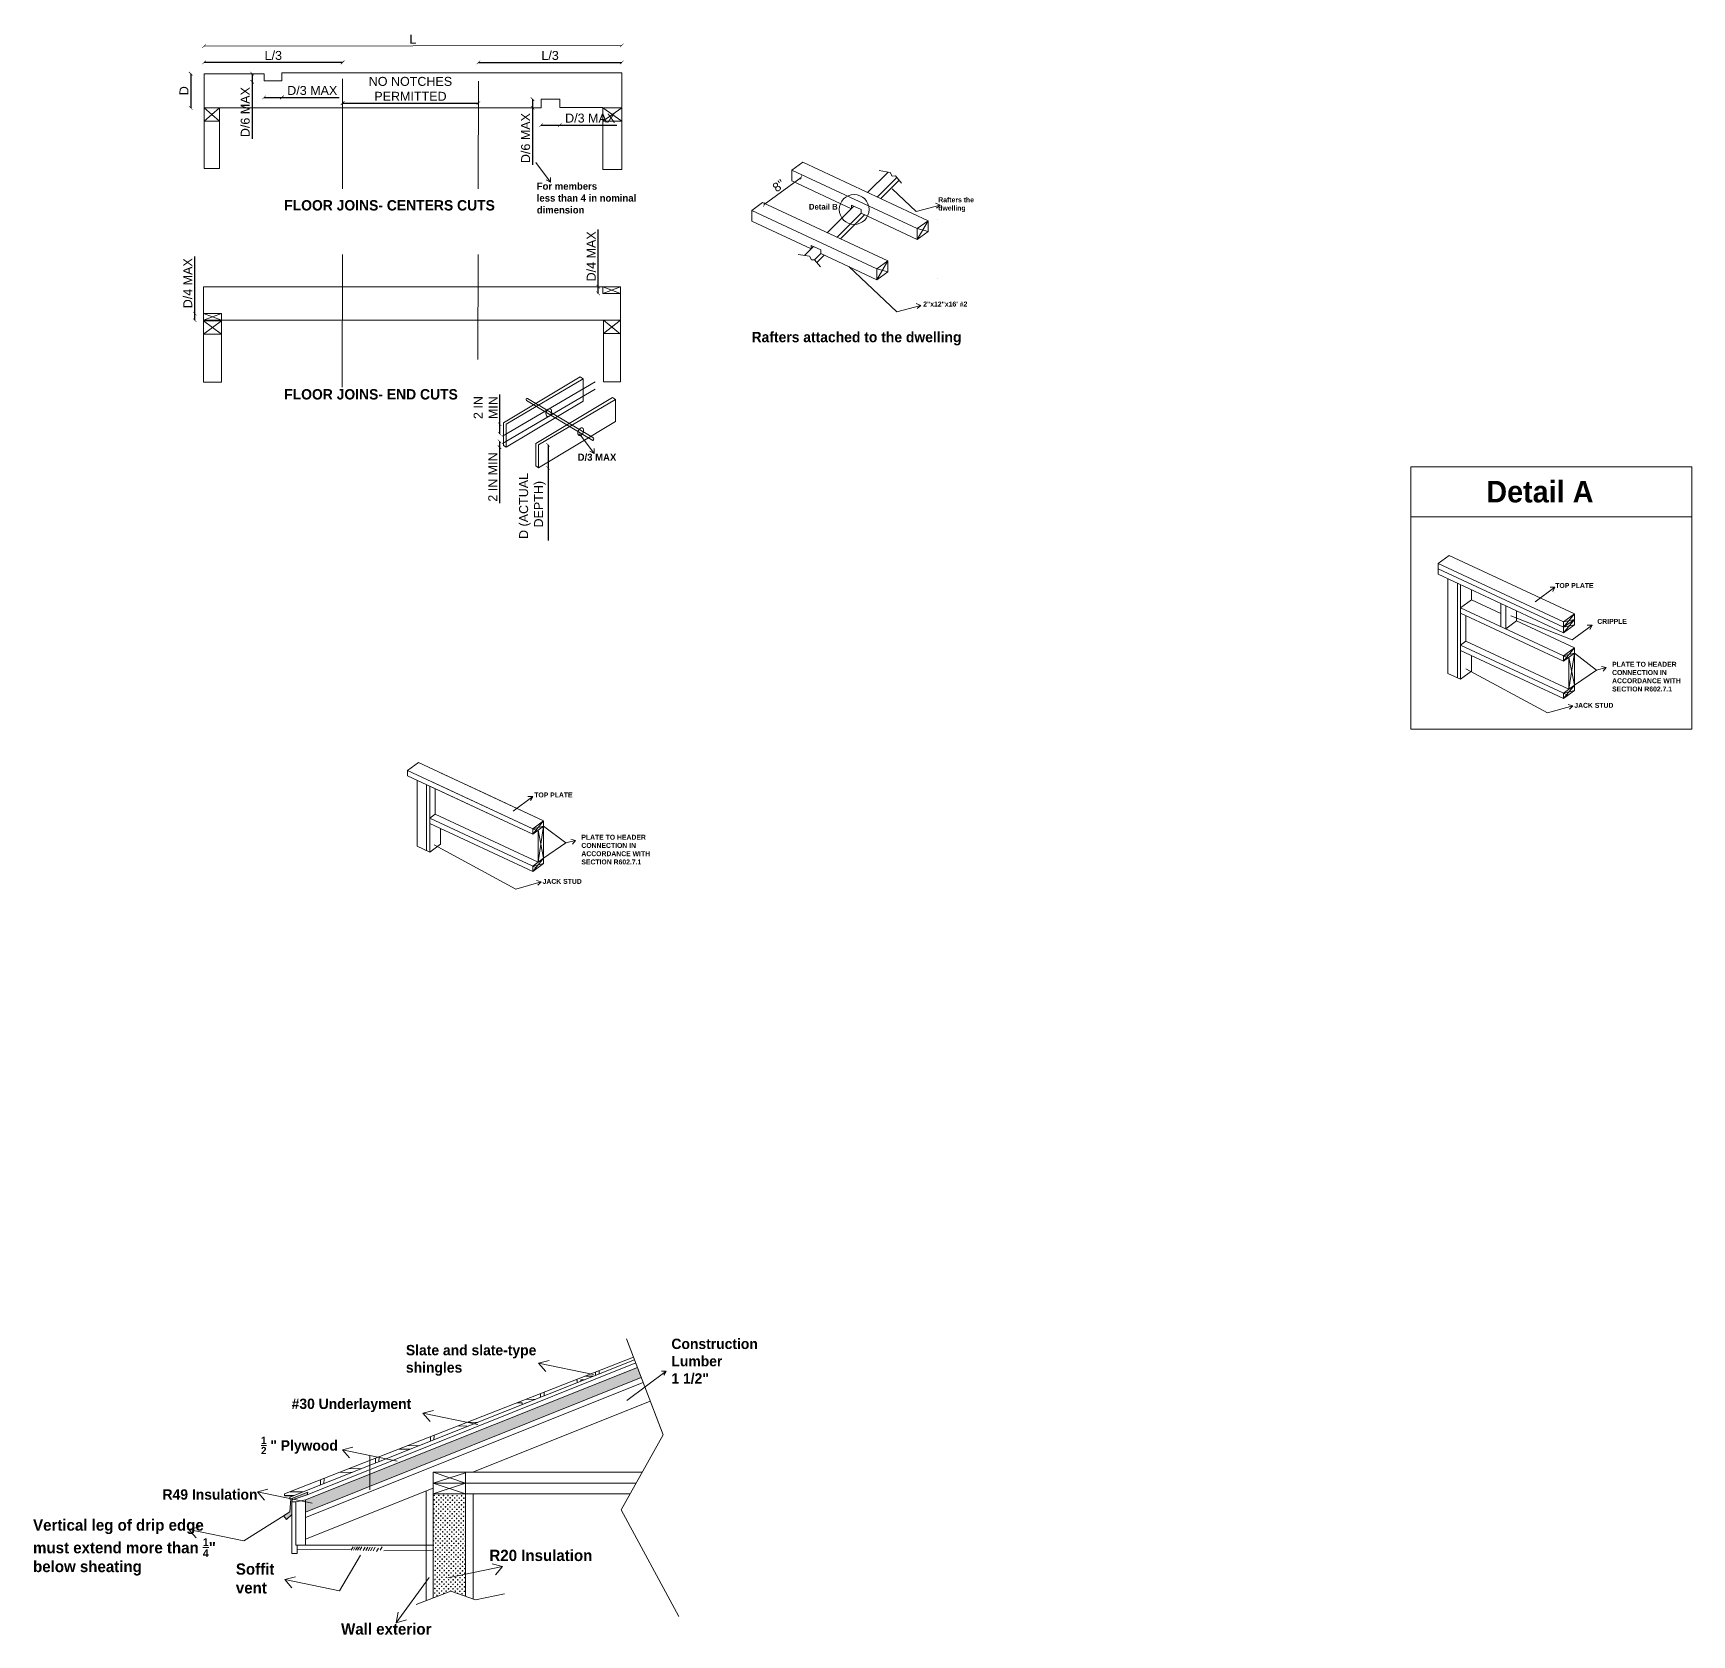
# Model space of a CAD drawing. Header units: millimetres. Extents: x 2124 to 4027, y 208 to 1400.
# Drawn here: x 2124.2 to 2587.4, y 219.6 to 666.7 of the extents above; entities that cross this region are included whole.
import ezdxf

# ---------------------------------------------------------------- set-up
doc = ezdxf.new("R2010")
doc.units = ezdxf.units.MM
doc.layers.get('0').update_dxf_attribs({"lineweight": 0})
doc.styles.get("Standard").update_dxf_attribs({"font": 'arial.ttf'})
doc.styles.add('TITTLES', font='', dxfattribs={"height": 2.9})
doc.styles.get('TITTLES').set_extended_font_data('Century Gothic', bold=True)
doc.dimstyles.new('LILI - INCHES', dxfattribs={"dimscale": 0, "dimtxt": 2.5, "dimasz": 1, "dimexe": 1.25, "dimexo": 0.625, "dimtad": 1, "dimdec": 4, "dimzin": 1, "dimlunit": 5, "dimtxsty": 'Standard', "dimblk": 'ARCHTICK', "dimcen": 2.5, "dimse1": 1, "dimse2": 1, "dimadec": 0, "dimazin": 0, "dimtfac": 1, "dimtdec": 4, "dimtmove": 0, "dimatfit": 3, "dimldrblk": 'ARCHTICK', "dimfxl": 1, "dimfrac": 2, "dimarcsym": 0})

# ---------------------------------------------------------------- blocks, each defined once
blk = doc.blocks.new('_ArchTick')
at = {"color": 0, "linetype": 'ByBlock', "const_width": 0.15}
blk.add_lwpolyline([(-0.5, -0.5), (0.5, 0.5)], dxfattribs=at)
blk = doc.blocks.new('*D196')
at = {"color": 0, "lineweight": -2, "transparency": 16777216}
blk.add_line((2210.61, 658.59), (2171.93, 658.59), dxfattribs=at)
at = {"layer": 'Defpoints', "color": 0, "transparency": 16777216}
for p in [(2171.93, 658.59), (2171.93, 655.43), (2210.61, 654.04)]:
    blk.add_point(p, dxfattribs=at)
at = {"color": 0, "lineweight": -2, "transparency": 16777216, "rotation": 180}
blk.add_blockref('_ArchTick', (2171.93, 658.59), dxfattribs=at)
at = {"color": 0, "lineweight": -2, "transparency": 16777216}
blk.add_blockref('_ArchTick', (2210.61, 658.59), dxfattribs=at)
at = {"color": 0, "transparency": 16777216, "insert": (2191.27, 660.51), "char_height": 2.5, "attachment_point": 5}
blk.add_mtext('L/3', dxfattribs=at)
blk = doc.blocks.new('*D197')
at = {"color": 0, "lineweight": -2, "transparency": 16777216}
blk.add_line((2248.52, 658.59), (2288.57, 658.59), dxfattribs=at)
at = {"layer": 'Defpoints', "color": 0, "transparency": 16777216}
for p in [(2288.57, 658.59), (2248.52, 655.65), (2288.57, 655.65)]:
    blk.add_point(p, dxfattribs=at)
at = {"color": 0, "lineweight": -2, "transparency": 16777216, "rotation": 180}
blk.add_blockref('_ArchTick', (2248.52, 658.59), dxfattribs=at)
at = {"color": 0, "lineweight": -2, "transparency": 16777216}
blk.add_blockref('_ArchTick', (2288.57, 658.59), dxfattribs=at)
at = {"color": 0, "transparency": 16777216, "insert": (2268.55, 660.51), "char_height": 2.5, "attachment_point": 5}
blk.add_mtext('L/3', dxfattribs=at)
blk = doc.blocks.new('*D198')
at = {"color": 0, "lineweight": -2, "transparency": 16777216}
for p, q in [((2188.69, 648.81), (2193.68, 648.81)), ((2193.68, 648.81), (2209.61, 648.81))]:
    blk.add_line(p, q, dxfattribs=at)
at = {"layer": 'Defpoints', "color": 0, "transparency": 16777216}
for p in [(2188.69, 653.39), (2193.68, 653.39), (2193.68, 648.81)]:
    blk.add_point(p, dxfattribs=at)
at = {"color": 0, "lineweight": -2, "transparency": 16777216, "rotation": 180}
blk.add_blockref('_ArchTick', (2188.69, 648.81), dxfattribs=at)
at = {"color": 0, "lineweight": -2, "transparency": 16777216}
blk.add_blockref('_ArchTick', (2193.68, 648.81), dxfattribs=at)
at = {"color": 0, "transparency": 16777216, "insert": (2202.14, 650.73), "char_height": 2.5, "attachment_point": 5}
blk.add_mtext('D/3 MAX', dxfattribs=at)
blk = doc.blocks.new('*D199')
at = {"color": 0, "lineweight": -2, "transparency": 16777216}
for p, q in [((2185.36, 655.43), (2185.36, 653.17)), ((2185.36, 653.17), (2185.36, 637.24))]:
    blk.add_line(p, q, dxfattribs=at)
at = {"layer": 'Defpoints', "color": 0, "transparency": 16777216}
for p in [(2185.36, 653.17), (2188.69, 655.43), (2188.69, 653.17)]:
    blk.add_point(p, dxfattribs=at)
at = {"color": 0, "lineweight": -2, "transparency": 16777216}
for p, rotation in [((2185.36, 655.43), 90), ((2185.36, 653.17), 270)]:
    blk.add_blockref('_ArchTick', p, dxfattribs=dict(at, rotation=rotation))
at = {"color": 0, "transparency": 16777216, "insert": (2183.44, 644.7), "char_height": 2.5, "attachment_point": 5, "rotation": 90}
blk.add_mtext('D/6 MAX', dxfattribs=at)
blk = doc.blocks.new('*D200')
at = {"color": 0, "lineweight": -2, "transparency": 16777216}
for p, q in [((2266.03, 641.1), (2271.27, 641.1)), ((2271.27, 641.1), (2287.2, 641.1))]:
    blk.add_line(p, q, dxfattribs=at)
at = {"layer": 'Defpoints', "color": 0, "transparency": 16777216}
for p in [(2266.03, 645.92), (2271.27, 646.04), (2271.27, 641.1)]:
    blk.add_point(p, dxfattribs=at)
at = {"color": 0, "lineweight": -2, "transparency": 16777216, "rotation": 180}
blk.add_blockref('_ArchTick', (2266.03, 641.1), dxfattribs=at)
at = {"color": 0, "lineweight": -2, "transparency": 16777216}
blk.add_blockref('_ArchTick', (2271.27, 641.1), dxfattribs=at)
at = {"color": 0, "transparency": 16777216, "insert": (2279.74, 643.02), "char_height": 2.5, "attachment_point": 5}
blk.add_mtext('D/3 MAX', dxfattribs=at)
blk = doc.blocks.new('*D201')
at = {"color": 0, "lineweight": -2, "transparency": 16777216}
for p, q in [((2263.65, 648.31), (2263.65, 645.92)), ((2263.65, 645.92), (2263.65, 629.99))]:
    blk.add_line(p, q, dxfattribs=at)
at = {"layer": 'Defpoints', "color": 0, "transparency": 16777216}
for p in [(2260.19, 648.31), (2260.19, 645.92), (2263.65, 645.92)]:
    blk.add_point(p, dxfattribs=at)
at = {"color": 0, "lineweight": -2, "transparency": 16777216}
for p, rotation in [((2263.65, 648.31), 90), ((2263.65, 645.92), 270)]:
    blk.add_blockref('_ArchTick', p, dxfattribs=dict(at, rotation=rotation))
at = {"color": 0, "transparency": 16777216, "insert": (2261.73, 637.45), "char_height": 2.5, "attachment_point": 5, "rotation": 90}
blk.add_mtext('D/6 MAX', dxfattribs=at)
blk = doc.blocks.new('*D202')
at = {"color": 0, "lineweight": -2, "transparency": 16777216}
blk.add_line((2210.61, 647.22), (2248.52, 647.22), dxfattribs=at)
at = {"layer": 'Defpoints', "color": 0, "transparency": 16777216}
for p in [(2210.61, 654.04), (2248.52, 655.65), (2248.52, 647.22)]:
    blk.add_point(p, dxfattribs=at)
at = {"color": 0, "lineweight": -2, "transparency": 16777216, "rotation": 180}
blk.add_blockref('_ArchTick', (2210.61, 647.22), dxfattribs=at)
at = {"color": 0, "lineweight": -2, "transparency": 16777216}
blk.add_blockref('_ArchTick', (2248.52, 647.22), dxfattribs=at)
at = {"color": 0, "transparency": 16777216, "insert": (2229.56, 651.2), "char_height": 2.5, "attachment_point": 5}
blk.add_mtext('NO NOTCHES\\PPERMITTED', dxfattribs=at)
blk = doc.blocks.new('*D203')
at = {"color": 0, "lineweight": -2, "transparency": 16777216}
blk.add_line((2168.19, 655.43), (2168.19, 645.92), dxfattribs=at)
at = {"layer": 'Defpoints', "color": 0, "transparency": 16777216}
for p in [(2171.93, 655.43), (2168.19, 645.92), (2176.23, 645.92)]:
    blk.add_point(p, dxfattribs=at)
at = {"color": 0, "lineweight": -2, "transparency": 16777216}
for p, rotation in [((2168.19, 655.43), 90), ((2168.19, 645.92), 270)]:
    blk.add_blockref('_ArchTick', p, dxfattribs=dict(at, rotation=rotation))
at = {"color": 0, "transparency": 16777216, "insert": (2166.32, 650.68), "char_height": 2.5, "attachment_point": 5, "rotation": 90}
blk.add_mtext('D', dxfattribs=at)
blk = doc.blocks.new('*D204')
at = {"color": 0, "lineweight": -2, "transparency": 16777216}
for p, q in [((2169.31, 588.45), (2169.31, 604.39)), ((2169.31, 586.59), (2169.31, 588.45))]:
    blk.add_line(p, q, dxfattribs=at)
at = {"layer": 'Defpoints', "color": 0, "transparency": 16777216}
for p in [(2169.31, 588.45), (2171.82, 588.45), (2171.82, 586.59)]:
    blk.add_point(p, dxfattribs=at)
at = {"color": 0, "lineweight": -2, "transparency": 16777216}
for p, rotation in [((2169.31, 588.45), 90), ((2169.31, 586.59), 270)]:
    blk.add_blockref('_ArchTick', p, dxfattribs=dict(at, rotation=rotation))
at = {"color": 0, "transparency": 16777216, "insert": (2167.39, 596.92), "char_height": 2.5, "attachment_point": 5, "rotation": 90}
blk.add_mtext('D/4 MAX', dxfattribs=at)
blk = doc.blocks.new('*D205')
at = {"color": 0, "lineweight": -2, "transparency": 16777216}
for p, q in [((2281.98, 595.96), (2281.98, 611.89)), ((2281.98, 594.09), (2281.98, 595.96))]:
    blk.add_line(p, q, dxfattribs=at)
at = {"layer": 'Defpoints', "color": 0, "transparency": 16777216}
for p in [(2281.98, 595.96), (2283.25, 595.96), (2283.25, 594.09)]:
    blk.add_point(p, dxfattribs=at)
at = {"color": 0, "lineweight": -2, "transparency": 16777216}
for p, rotation in [((2281.98, 595.96), 90), ((2281.98, 594.09), 270)]:
    blk.add_blockref('_ArchTick', p, dxfattribs=dict(at, rotation=rotation))
at = {"color": 0, "transparency": 16777216, "insert": (2280.06, 604.43), "char_height": 2.5, "attachment_point": 5, "rotation": 90}
blk.add_mtext('D/4 MAX', dxfattribs=at)
blk = doc.blocks.new('*D206')
at = {"color": 0, "lineweight": -2, "transparency": 16777216}
for p, q in [((2267.99, 551.81), (2267.99, 545.38)), ((2267.99, 545.38), (2267.99, 525.09))]:
    blk.add_line(p, q, dxfattribs=at)
at = {"layer": 'Defpoints', "color": 0, "transparency": 16777216}
for p in [(2265.35, 551.81), (2265.35, 545.38), (2267.99, 545.38)]:
    blk.add_point(p, dxfattribs=at)
at = {"color": 0, "lineweight": -2, "transparency": 16777216}
for p, rotation in [((2267.99, 551.81), 90), ((2267.99, 545.38), 270)]:
    blk.add_blockref('_ArchTick', p, dxfattribs=dict(at, rotation=rotation))
at = {"color": 0, "transparency": 16777216, "insert": (2263.62, 534.74), "char_height": 2.5, "attachment_point": 5, "rotation": 90}
blk.add_mtext('D (ACTUAL\\P DEPTH)', dxfattribs=at)
blk = doc.blocks.new('*D207')
at = {"color": 0, "lineweight": -2, "transparency": 16777216}
for p, q in [((2254.5, 557.57), (2254.5, 565.84)), ((2254.5, 554.85), (2254.5, 557.57))]:
    blk.add_line(p, q, dxfattribs=at)
at = {"layer": 'Defpoints', "color": 0, "transparency": 16777216}
for p in [(2254.5, 557.57), (2256.29, 557.57), (2256.29, 554.85)]:
    blk.add_point(p, dxfattribs=at)
at = {"color": 0, "lineweight": -2, "transparency": 16777216}
for p, rotation in [((2254.5, 557.57), 90), ((2254.5, 554.85), 270)]:
    blk.add_blockref('_ArchTick', p, dxfattribs=dict(at, rotation=rotation))
at = {"color": 0, "transparency": 16777216, "insert": (2250.54, 562.2), "char_height": 2.5, "attachment_point": 5, "rotation": 90}
blk.add_mtext('2 IN \\PMIN', dxfattribs=at)
blk = doc.blocks.new('*D208')
at = {"color": 0, "lineweight": -2, "transparency": 16777216}
for p, q in [((2254.43, 552.76), (2254.43, 551.14)), ((2254.43, 551.14), (2254.43, 535.5))]:
    blk.add_line(p, q, dxfattribs=at)
at = {"layer": 'Defpoints', "color": 0, "transparency": 16777216}
for p in [(2256.29, 552.76), (2254.43, 551.14), (2256.29, 551.14)]:
    blk.add_point(p, dxfattribs=at)
at = {"color": 0, "lineweight": -2, "transparency": 16777216}
for p, rotation in [((2254.43, 552.76), 90), ((2254.43, 551.14), 270)]:
    blk.add_blockref('_ArchTick', p, dxfattribs=dict(at, rotation=rotation))
at = {"color": 0, "transparency": 16777216, "insert": (2252.54, 542.82), "char_height": 2.5, "attachment_point": 5, "rotation": 90}
blk.add_mtext('2 IN MIN', dxfattribs=at)

msp = doc.modelspace()

# ---------------------------------------------------------------- hatches: boundary and pattern name
h = msp.add_hatch()
h.set_pattern_fill('AR-BRELM', color=256, scale=0.1, angle=-1.102385)
h.set_pattern_definition([(358.8976, (0, -16.683), (0.26066, 13.54589), [19.3675, -0.9525]), (358.8976, (0.11, -10.969), (0.26066, 13.54589), [19.3675, -0.9525]), (358.8976, (5.21, -10.008), (0.26066, 13.54589), [9.2075, -0.9525]), (358.8976, (5.32, -4.294), (0.26066, 13.54589), [9.2075, -0.9525]), (88.8976, (0, -16.683), (-20.31624, 0.39094), [5.715, -7.8334]), (88.8976, (-0.952, -16.665), (-20.31624, 0.39094), [5.715, -7.8334]), (88.8976, (5.209, -10.008), (-10.15812, 0.19547), [5.715, -7.8334]), (88.8976, (4.257, -9.99), (-10.15812, 0.19547), [5.715, -7.8334])])
h.paths.add_polyline_path([(2194.36405, 258.89277), (2194.36405, 258.34076), (2196.88051, 258.34076), (2292.13875, 296.33793), (2291.86572, 297.05863)])
h = msp.add_hatch()
h.set_pattern_fill('CROSS', color=256, scale=0.1, angle=-1.102385)
h.set_pattern_definition([(358.897615, (0, -16.683), (0.64709927, 0.62266567), [0.3175, -0.9525]), (88.897615, (0.15567, -16.8448), (-0.62266567, 0.64709927), [0.3175, -0.9525])])
h.paths.add_polyline_path([(2200.23499, 257.27406), (2200.23499, 253.82001), (2293.9969, 291.43328), (2292.96319, 294.1618)])
h = msp.add_hatch(color=256)
h.dxf.hatch_style = 1
h.paths.add_polyline_path([(2196.4181, 253.15788), (2196.4181, 256.64829), (2196.54019, 257.29646), (2200.72121, 258.67212), (2200.89586, 259.35097), (2196.13476, 257.53093), (2195.90594, 253.93715), (2194.09196, 252.80213), (2194.99048, 251.75183)])
h = msp.add_hatch()
h.set_pattern_fill('CROSS', color=256, scale=0.1, angle=-1.102385)
h.set_pattern_definition([(358.897615, (0, 3.685), (0.64709927, 0.62266567), [0.3175, -0.9525]), (88.897615, (0.15567, 3.5232), (-0.62266567, 0.64709927), [0.3175, -0.9525])])
h.paths.add_polyline_path([(2244.91247, 258.91542), (2235.89525, 258.91542), (2236.00317, 229.87648), (2240.87269, 231.71055), (2244.91247, 230.29102)])

# ---------------------------------------------------------------- linework, layer by layer
for p, q in [((2210.6066, 654.03826), (2210.56604, 623.30724)), ((2248.53093, 653.38438), (2248.48696, 623.30724)), ((2171.93166, 645.91924), (2176.22628, 642.18318)), ((2176.22628, 645.91924), (2171.93166, 642.18318)), ((2176.22628, 642.18318), (2176.22628, 645.91924)), ((2283.24947, 645.91924), (2288.56771, 642.18318)), ((2288.56771, 645.91924), (2283.24947, 642.18318)), ((2264.52954, 630.61245), (2268.67891, 625.13686)), ((2336.10048, 628.47135), (2339.15333, 630.69806)), ((2339.15333, 630.69806), (2374.12322, 614.39134)), ((2268.67891, 625.13686), (2267.48321, 625.75004)), ((2268.67891, 625.13686), (2268.66916, 626.47441)), ((2336.10048, 628.47135), (2371.07036, 612.16462)), ((2336.10048, 626.97135), (2336.10048, 628.47135)), ((2336.10048, 625.47135), (2336.10048, 626.97135)), ((2336.10048, 625.47135), (2352.67911, 617.74061)), ((2357.21451, 622.276), (2362.90817, 627.96967)), ((2359.93343, 621.00814), (2365.36084, 626.43555)), ((2360.89498, 620.55977), (2366.00329, 625.66808)), ((2364.09053, 623.2645), (2370.80422, 616.96116)), ((2324.84819, 617.21906), (2327.90105, 619.44578)), ((2324.84819, 617.21906), (2359.81808, 600.91234)), ((2324.84819, 615.71906), (2324.84819, 617.21906)), ((2327.90105, 619.44578), (2362.87093, 603.13905)), ((2345.96222, 611.02371), (2353.3611, 618.42259)), ((2348.68114, 609.75586), (2355.39804, 616.47275)), ((2349.64269, 609.30748), (2356.35958, 616.02437)), ((2352.67911, 618.74061), (2355.39804, 617.47275)), ((2352.67911, 617.74061), (2352.67911, 618.74061)), ((2355.39804, 616.47275), (2355.39804, 617.47275)), ((2355.39804, 616.47275), (2371.07036, 609.16462)), ((2370.80422, 616.96116), (2377.43593, 618.75552)), ((2377.43593, 618.75552), (2376.19225, 619.24786)), ((2377.43593, 618.75552), (2376.41927, 617.87685)), ((2324.84819, 614.21906), (2324.84819, 615.71906)), ((2324.84819, 614.21906), (2341.42683, 606.48832)), ((2371.07036, 612.16462), (2374.12322, 614.39134)), ((2371.07036, 609.16462), (2374.12322, 614.39134)), ((2371.07036, 610.66462), (2371.07036, 612.16462)), ((2374.12322, 611.39134), (2371.07036, 612.16462)), ((2371.07036, 609.16462), (2374.12322, 611.39134)), ((2374.12322, 614.39134), (2374.12322, 611.39134)), ((2376.75314, 614.61335), (2376.75314, 614.61335)), ((2339.62759, 604.68908), (2342.10881, 607.17031)), ((2341.42683, 607.48832), (2344.14575, 606.22047)), ((2341.42683, 606.48832), (2341.42683, 607.48832)), ((2371.07036, 609.16462), (2371.07036, 610.66462)), ((2210.54178, 604.92618), (2210.49293, 567.91161)), ((2248.46009, 604.92618), (2248.41726, 575.62103)), ((2342.40043, 603.47514), (2344.14575, 605.22047)), ((2343.04289, 602.70768), (2345.1073, 604.77209)), ((2344.14575, 605.22047), (2344.14575, 606.22047)), ((2344.14575, 605.22047), (2359.81808, 597.91234)), ((2359.81808, 600.91234), (2362.87093, 603.13905)), ((2359.81808, 597.91234), (2362.87093, 603.13905)), ((2362.87093, 603.13905), (2362.87093, 600.13905)), ((2351.98191, 601.5664), (2365.40931, 588.95972)), ((2359.81808, 599.41234), (2359.81808, 600.91234)), ((2362.87093, 600.13905), (2359.81808, 600.91234)), ((2359.81808, 597.91234), (2362.87093, 600.13905)), ((2359.81808, 597.91234), (2359.81808, 599.41234)), ((2376.75314, 598.11404), (2376.75314, 598.11404)), ((2288.21618, 595.96054), (2283.25381, 594.09251)), ((2283.25381, 595.96054), (2288.21618, 594.09251)), ((2171.81799, 588.45471), (2176.78037, 586.58669)), ((2176.78037, 588.45471), (2171.81799, 586.58669)), ((2365.40931, 588.95972), (2372.04102, 590.75408)), ((2372.04102, 590.75408), (2370.79734, 591.24642)), ((2372.04102, 590.75408), (2371.02435, 589.87541)), ((2171.81799, 586.4731), (2176.78037, 582.73705)), ((2176.78037, 586.4731), (2171.81799, 582.73705)), ((2283.46922, 586.58669), (2288.21618, 582.68993)), ((2288.21618, 586.58669), (2283.46922, 582.85063)), ((2255.24727, 554.2402), (2281.11488, 569.43451)), ((2255.24727, 552.14538), (2281.11488, 567.33968)), ((2276.73559, 554.87636), (2280.88495, 549.40077)), ((2280.88495, 549.40077), (2279.68925, 550.01395)), ((2280.88495, 549.40077), (2280.87521, 550.73832)), ((2508.89012, 531.70963), (2587.36327, 531.70963)), ((2516.54376, 518.66366), (2519.59662, 520.89037)), ((2519.59662, 520.89037), (2554.5665, 504.58365)), ((2516.54376, 518.66366), (2551.51364, 502.35694)), ((2516.54376, 517.16366), (2516.54376, 518.66366)), ((2516.54376, 515.66366), (2516.54376, 517.16366)), ((2516.54376, 517.16366), (2551.51364, 500.85694)), ((2516.54376, 517.16366), (2551.51364, 500.85694)), ((2516.54376, 515.66366), (2551.51364, 499.35694)), ((2519.21749, 514.41688), (2519.21749, 487.99914)), ((2521.89123, 486.75236), (2521.89123, 513.1701)), ((2522.75234, 486.35081), (2522.75234, 512.76855)), ((2525.8052, 508.52733), (2525.8052, 511.34498)), ((2543.64716, 507.93912), (2549.15282, 512.04849)), ((2549.15282, 512.04849), (2547.81523, 512.04849)), ((2549.15282, 512.04849), (2548.53095, 510.85729)), ((2549.15282, 512.04849), (2549.15282, 512.04849)), ((2549.15282, 510.54849), (2549.15282, 510.54849)), ((2522.75234, 506.30061), (2525.8052, 508.52733)), ((2522.75234, 506.30061), (2552.76814, 492.30402)), ((2525.8052, 508.52733), (2534.0287, 504.69264)), ((2534.0287, 507.5103), (2534.0287, 501.04236)), ((2534.0287, 507.5103), (2535.38816, 506.87637)), ((2535.38816, 506.87637), (2535.38816, 500.40843)), ((2538.44102, 505.4528), (2538.44102, 502.63515)), ((2522.75234, 504.80061), (2551.51364, 491.389)), ((2522.75234, 501.98296), (2522.75234, 503.48296)), ((2524.27877, 496.98911), (2524.27877, 504.08883)), ((2535.38816, 500.40843), (2538.44102, 502.63515)), ((2536.86923, 504.10503), (2553.9942, 497.32575)), ((2538.44102, 502.63515), (2554.5665, 495.11571)), ((2551.51364, 502.35694), (2554.5665, 504.58365)), ((2554.5665, 504.58365), (2551.51364, 500.85694)), ((2551.51364, 500.85694), (2554.5665, 503.08365)), ((2554.5665, 503.08365), (2551.51364, 499.35694)), ((2551.51364, 500.85694), (2554.5665, 503.08365)), ((2551.51364, 502.35694), (2554.5665, 503.08365)), ((2551.51364, 500.85694), (2551.51364, 502.35694)), ((2551.51364, 499.35694), (2554.5665, 501.58365)), ((2551.51364, 500.85694), (2554.5665, 501.58365)), ((2551.51364, 499.35694), (2551.51364, 500.85694)), ((2553.9942, 497.32575), (2559.49987, 501.43513)), ((2554.5665, 503.08365), (2554.5665, 504.58365)), ((2554.5665, 501.58365), (2554.5665, 503.08365)), ((2559.49987, 501.43513), (2558.16228, 501.43513)), ((2559.49987, 501.43513), (2558.878, 500.24393)), ((2559.49987, 501.43513), (2559.49987, 501.43513)), ((2522.75234, 495.87575), (2524.27877, 496.98911)), ((2522.75234, 495.87575), (2552.76814, 481.87915)), ((2524.27877, 496.98911), (2553.04007, 483.57749)), ((2522.75234, 494.37575), (2551.51364, 480.96414)), ((2525.8052, 488.57753), (2525.8052, 492.95218)), ((2551.51364, 492.889), (2554.5665, 495.11571)), ((2554.5665, 495.11571), (2551.51364, 491.389)), ((2551.51364, 491.389), (2554.5665, 493.61571)), ((2551.51364, 492.889), (2554.5665, 493.61571)), ((2551.51364, 491.389), (2551.51364, 492.889)), ((2554.5665, 493.61571), (2553.04007, 483.57749)), ((2553.04007, 483.57749), (2553.04007, 492.50236)), ((2553.04007, 492.50236), (2554.5665, 484.69085)), ((2554.5665, 493.61571), (2554.5665, 495.11571)), ((2554.5665, 484.69085), (2554.5665, 493.61571)), ((2554.5665, 493.61571), (2560.75636, 488.93157)), ((2519.21749, 487.99914), (2522.75234, 486.35081)), ((2522.75234, 486.35081), (2525.8052, 488.57753)), ((2524.29049, 489.3111), (2547.06454, 476.94106)), ((2560.75636, 488.93157), (2554.5665, 484.69085)), ((2560.75636, 488.93157), (2563.47745, 489.63477)), ((2563.47745, 489.63477), (2562.17983, 489.95931)), ((2563.47745, 489.63477), (2562.58514, 488.63005)), ((2551.51364, 482.46414), (2554.5665, 484.69085)), ((2554.5665, 484.69085), (2551.51364, 480.96414)), ((2551.51364, 480.96414), (2554.5665, 483.19085)), ((2551.51364, 482.46414), (2554.5665, 483.19085)), ((2551.51364, 480.96414), (2551.51364, 482.46414)), ((2554.5665, 484.69085), (2553.04007, 483.57749)), ((2554.5665, 483.19085), (2554.5665, 484.69085)), ((2547.06454, 476.94106), (2554.10465, 478.97125)), ((2554.10465, 478.97125), (2552.80703, 479.29579)), ((2554.10465, 478.97125), (2553.21234, 477.96653)), ((2228.72885, 460.90935), (2231.7817, 463.13607)), ((2228.72885, 460.90935), (2263.69873, 444.60263)), ((2228.72885, 459.40935), (2228.72885, 460.90935)), ((2228.72885, 459.40935), (2263.69873, 443.10263)), ((2231.7817, 463.13607), (2266.75159, 446.82934)), ((2237.99029, 460.24096), (2250.62611, 454.34878)), ((2231.40258, 458.16257), (2231.40258, 439.71277)), ((2234.07631, 438.46599), (2234.07631, 456.91579)), ((2234.93743, 458.01425), (2264.95323, 444.01765)), ((2234.93743, 438.06444), (2234.93743, 456.51425)), ((2234.93743, 456.51425), (2263.69873, 443.10263)), ((2234.93743, 453.69659), (2234.93743, 455.19659)), ((2236.46386, 448.70274), (2236.46386, 455.80246)), ((2250.62611, 454.34878), (2266.75159, 446.82934)), ((2258.20583, 449.55009), (2263.7115, 453.65947)), ((2263.7115, 453.65947), (2262.37391, 453.65947)), ((2263.7115, 453.65947), (2263.08963, 452.46827)), ((2263.7115, 453.65947), (2263.7115, 453.65947)), ((2234.93743, 447.58938), (2236.46386, 448.70274)), ((2234.93743, 447.58938), (2264.95323, 433.59278)), ((2234.93743, 446.08938), (2263.69873, 432.67777)), ((2236.46386, 448.70274), (2265.22516, 435.29112)), ((2237.99029, 440.29116), (2237.99029, 444.66581)), ((2263.69873, 444.60263), (2266.75159, 446.82934)), ((2266.75159, 446.82934), (2263.69873, 443.10263)), ((2263.69873, 444.60263), (2266.75159, 446.82934)), ((2266.75159, 446.82934), (2263.69873, 443.10263)), ((2263.69873, 443.10263), (2266.75159, 445.32934)), ((2263.69873, 444.60263), (2266.75159, 445.32934)), ((2263.69873, 443.10263), (2266.75159, 445.32934)), ((2263.69873, 444.60263), (2266.75159, 445.32934)), ((2266.75159, 445.32934), (2265.22516, 435.29112)), ((2266.75159, 445.32934), (2266.75159, 446.82934)), ((2266.75159, 445.32934), (2266.75159, 446.82934)), ((2266.75159, 436.40448), (2266.75159, 445.32934)), ((2266.75159, 445.32934), (2272.94144, 440.6452)), ((2234.93743, 438.06444), (2237.99029, 440.29116)), ((2236.19983, 440.16527), (2258.97387, 427.79523)), ((2263.69873, 443.10263), (2263.69873, 444.60263)), ((2263.69873, 443.10263), (2263.69873, 444.60263)), ((2265.22516, 435.29112), (2265.22516, 444.21599)), ((2265.22516, 444.21599), (2266.75159, 436.40448)), ((2272.94144, 440.6452), (2266.75159, 436.40448)), ((2272.94144, 440.6452), (2275.66254, 441.3484)), ((2275.66254, 441.3484), (2274.36492, 441.67294)), ((2275.66254, 441.3484), (2274.77023, 440.34368)), ((2231.40258, 439.71277), (2234.93743, 438.06444)), ((2263.69873, 434.17777), (2266.75159, 436.40448)), ((2266.75159, 436.40448), (2263.69873, 432.67777)), ((2266.75159, 436.40448), (2265.22516, 435.29112)), ((2266.75159, 434.90448), (2266.75159, 436.40448)), ((2263.69873, 432.67777), (2266.75159, 434.90448)), ((2263.69873, 434.17777), (2266.75159, 434.90448)), ((2263.69873, 432.67777), (2263.69873, 434.17777)), ((2258.97387, 427.79523), (2266.01399, 429.82543)), ((2266.01399, 429.82543), (2264.71636, 430.14997)), ((2266.01399, 429.82543), (2265.12168, 428.82071)), ((2265.31109, 295.39065), (2268.27851, 296.13535)), ((2280.63309, 292.24331), (2265.31109, 295.39065)), ((2265.31109, 295.39065), (2267.33519, 293.11524)), ((2289.95615, 284.98734), (2300.96748, 293.20609)), ((2300.96748, 293.20609), (2299.62989, 293.20609)), ((2300.96748, 293.20609), (2300.34561, 292.01489)), ((2300.96748, 293.20609), (2300.96748, 293.20609)), ((2233.01411, 281.40878), (2235.98153, 282.15347)), ((2248.33611, 278.26143), (2233.01411, 281.40878)), ((2233.01411, 281.40878), (2235.03821, 279.13337)), ((2210.5489, 271.22403), (2213.51632, 271.96873)), ((2225.8709, 268.07669), (2210.5489, 271.22403)), ((2210.5489, 271.22403), (2212.573, 268.94862)), ((2218.2099, 269.65036), (2218.22693, 260.08908)), ((2235.89525, 264.95913), (2244.91247, 261.93727)), ((2244.91247, 264.76454), (2235.89525, 261.93727)), ((2244.91247, 261.93727), (2244.91247, 264.76454)), ((2186.80952, 259.46498), (2189.77695, 260.20967)), ((2202.13152, 256.31763), (2186.80952, 259.46498)), ((2186.80952, 259.46498), (2188.83363, 257.18957)), ((2235.89525, 261.93727), (2235.89525, 258.91542)), ((2235.89525, 258.91542), (2244.91247, 261.93727)), ((2244.91247, 258.91542), (2235.89525, 261.93727)), ((2244.91247, 261.93727), (2244.91247, 258.91542)), ((2244.91247, 258.91542), (2290.88191, 258.91542)), ((2183.03698, 245.79996), (2194.99895, 253.36964)), ((2167.71498, 248.94731), (2170.6824, 249.692)), ((2183.03698, 245.79996), (2167.71498, 248.94731)), ((2167.71498, 248.94731), (2169.73908, 246.67189)), ((2209.78073, 231.81944), (2215.57995, 241.83424)), ((2239.97878, 235.48205), (2255.30078, 238.6294)), ((2255.30078, 238.6294), (2252.33336, 239.37409)), ((2255.30078, 238.6294), (2253.27668, 236.35399)), ((2194.45873, 234.96678), (2197.42615, 235.71148)), ((2209.78073, 231.81944), (2194.45873, 234.96678)), ((2194.45873, 234.96678), (2196.48283, 232.69137)), ((2234.75331, 235.54317), (2225.57431, 222.87765)), ((2225.57431, 222.87765), (2226.11798, 225.8884)), ((2225.57431, 222.87765), (2228.48145, 223.78485))]:
    msp.add_line(p, q)
for points in [[(2171.93166, 628.93555), (2171.93166, 655.43082), (2188.69022, 655.43082), (2188.69022, 653.3914), (2193.67835, 653.3914), (2193.67835, 655.65178), (2288.56771, 655.65178), (2288.56771, 628.63498), (2283.24947, 628.63498), (2283.24947, 646.03568), (2271.26924, 646.03568), (2271.26924, 648.30638), (2266.02527, 648.30638), (2266.02527, 645.91924), (2176.22628, 645.91924), (2176.22628, 628.93555), (2171.93166, 628.93555)], [(2360.45488, 628.39396), (2363.53499, 627.86126), (2364.09773, 626.82545), (2364.99324, 626.87468), (2366.64475, 624.90181)], [(2337.86208, 604.99443), (2340.94219, 604.46173), (2341.50492, 603.42592), (2342.40043, 603.47514), (2344.05195, 601.50227)], [(2176.78037, 586.4731), (2176.78037, 569.30416), (2171.81799, 569.30416), (2171.81799, 595.96054), (2288.21618, 595.96054), (2288.21618, 569.41933), (2283.46922, 569.41933), (2283.46922, 586.58669), (2176.78037, 586.58669)], [(2256.2901, 551.13961), (2256.2901, 557.57081), (2277.80577, 570.20884), (2277.80577, 564.03938), (2256.2901, 551.13961), (2255.54175, 551.66307), (2255.54175, 557.94471), (2276.90772, 570.80708), (2277.80577, 570.20884)], [(2265.3454, 545.38145), (2265.3454, 551.81265), (2286.86107, 564.45069), (2286.86107, 558.28123), (2265.3454, 545.38145), (2264.59706, 545.90492), (2264.59706, 552.18656), (2285.96302, 565.04893), (2286.86107, 564.45069)], [(2304.504, 224.70977), (2288.37782, 254.44423), (2300.0885, 275.35428), (2289.91364, 302.21121)], [(2194.36405, 258.34076), (2194.36405, 258.89277), (2291.86572, 297.05863)], [(2292.13875, 296.33793), (2195.90594, 257.95201)], [(2200.23499, 257.27406), (2200.23499, 244.59114), (2197.55949, 244.59114), (2197.55949, 256.64829), (2200.23499, 257.27406), (2292.96319, 294.1618)], [(2200.72121, 258.67212), (2292.47079, 295.4615)], [(2200.23499, 253.82001), (2293.9969, 291.43328)], [(2200.23499, 252.35828), (2294.55221, 289.96753)], [(2246.94495, 264.95913), (2296.50282, 284.81881)], [(2235.89525, 264.95913), (2235.89525, 229.83584)], [(2244.91247, 230.29102), (2244.91247, 264.95913), (2294.26669, 264.95913)], [(2200.23499, 246.24072), (2235.89525, 260.53111)], [(2233.94891, 259.75114), (2233.94891, 229.10277)], [(2244.91247, 261.93727), (2292.5743, 261.93727)], [(2196.4181, 256.64829), (2196.4181, 253.15788), (2194.99048, 251.75183), (2194.09196, 252.80213), (2195.90594, 253.93715), (2196.13476, 257.53093), (2200.89586, 259.35097), (2200.72121, 258.67212), (2196.54019, 257.29646), (2196.4181, 256.64829)], [(2194.36405, 258.34076), (2196.88051, 258.34076)], [(2195.90594, 257.95201), (2195.90594, 257.48312)], [(2197.55949, 256.64829), (2196.4181, 256.64829), (2196.4181, 242.25448), (2197.88997, 242.25448), (2197.88997, 244.59114)], [(2247.06903, 229.53324), (2247.06803, 258.91542)], [(2197.88997, 243.42281), (2212.83914, 243.50895)], [(2200.23499, 244.59114), (2235.89525, 244.59114)], [(2213.56645, 244.09148), (2213.02918, 243.15508)], [(2214.16749, 244.09148), (2213.63022, 243.15508)], [(2214.75759, 244.09148), (2214.22032, 243.15508)], [(2215.29304, 244.09148), (2214.75577, 243.15508)], [(2216.00333, 244.09148), (2215.46607, 243.15508)], [(2216.9213, 244.05873), (2216.38403, 243.12232)], [(2217.62066, 244.05873), (2217.08339, 243.12232)], [(2218.28725, 243.9932), (2217.74998, 243.0568)], [(2218.97571, 243.9932), (2218.43844, 243.0568)], [(2219.69694, 243.9932), (2219.15968, 243.0568)], [(2220.63674, 243.79664), (2220.09948, 242.86024)], [(2221.67033, 244.11198), (2221.13306, 243.17557)], [(2235.89525, 243.08021), (2222.17336, 242.99493)], [(2231.13365, 228.04242), (2240.87269, 231.71055), (2247.69001, 229.31503), (2255.78088, 230.96195)]]:
    msp.add_lwpolyline(points)
for points in [[(2176.22628, 645.91924), (2171.93166, 645.91924), (2171.93166, 642.18318), (2176.22628, 642.18318)], [(2288.56771, 645.91924), (2283.24947, 645.91924), (2283.24947, 642.18318), (2288.56771, 642.18318)], [(2288.21618, 595.96054), (2283.25381, 595.96054), (2283.25381, 594.09251), (2288.21618, 594.09251)], [(2176.78037, 588.45471), (2171.81799, 588.45471), (2171.81799, 586.58669), (2176.78037, 586.58669)], [(2176.78037, 586.4731), (2171.81799, 586.4731), (2171.81799, 582.73705), (2176.78037, 582.73705)], [(2288.21618, 586.58669), (2283.46922, 586.58669), (2283.46922, 582.85063), (2288.21618, 582.85063)], [(2508.89012, 545.70817), (2587.36327, 545.70817), (2587.36327, 472.45622), (2508.89012, 472.45622)], [(2235.89525, 264.95913), (2244.91247, 264.95913), (2244.91247, 261.93727), (2235.89525, 261.93727)], [(2235.89525, 261.93727), (2244.91247, 261.93727), (2244.91247, 258.91542), (2235.89525, 258.91542)]]:
    msp.add_lwpolyline(points, close=True)
msp.add_lwpolyline([(2261.95709, 564.22696), (2280.46525, 553.05084, 0.871738379), (2280.46525, 553.84579), (2262.26129, 564.74133, 0.929142282), (2261.95709, 564.22696)], format="xyb")
msp.add_circle((2353.44549, 617.50996), 4.16971)
for centre in [(2268.18108, 560.78994), (2277.09587, 555.45909)]:
    msp.add_ellipse(centre, major_axis=(0.42117, 1.07553), ratio=0.617184135)
msp.add_ellipse((2280.41052, 553.44831), major_axis=(0.05473, 0.39748), ratio=0.683017299, start_param=-2.867918885, end_param=-2.813698957)

# ---------------------------------------------------------------- texts
at = {"style": 'TITTLES'}
for s, width, gutter_width, insert, char_height, attachment_point in [('For members\\Pless than 4 in nominal dimension', 30.3877083, 14.5, (2264.83417, 625.01636), 1.9878286, 1), ('Rafters the \\Pdwelling ', 20.1668316, 14.5, (2376.95378, 620.91386), 1.3809145, 1), ('FLOOR JOINS- CENTERS CUTS', 58.2720094, 14.5, (2194.31045, 620.1334), 2.9, 1), ('Detail B', 11.0328921, 8.07924, (2340.82905, 619.09391), 1.615847, 1), ('2"x12"x16\' #2', 20.1668316, 14.5, (2372.7387, 591.80879), 1.3809145, 1), ('Rafters attached to the dwelling ', 71.2623401, 14.5, (2324.81552, 583.35369), 2.9, 1), ('FLOOR JOINS- END CUTS', 58.2720094, 14.5, (2194.31045, 567.36492), 2.9, 1), ('D/3 MAX', 29.0301867, 20.87277, (2276.25686, 549.35059), 1.987829, 1), ('Detail A', 35.9648931, 30.06529, (2529.96765, 541.74332), 6.013058, 1), ('TOP PLATE', 22.3884389, 16.09734, (2549.23191, 513.22042), 1.380914, 1), ('CRIPPLE', 20.1668316, 14.5, (2560.96905, 503.208), 1.380914, 1), ('PLATE TO HEADER CONNECTION IN ACCORDANCE WITH SECTION R602.7.1', 20.3612649, 6.21943, (2565.10057, 491.23021), 1.3809145, 1), ('JACK STUD', 20.1668316, 14.5, (2554.55906, 479.76169), 1.380914, 1), ('TOP PLATE', 20.1668316, 14.5, (2264.13349, 454.75276), 1.380914, 1), ('PLATE TO HEADER CONNECTION IN ACCORDANCE WITH SECTION R602.7.1', 20.3612649, 6.21943, (2277.28566, 442.94384), 1.3809145, 1), ('JACK STUD', 20.1668316, 14.5, (2266.4684, 430.61586), 1.380914, 1), ('Construction\\PLumber\\P1 1/2"', 14.5070968, 14.5, (2302.43291, 302.25593), 2.9, 1), ('Slate and slate-type shingles', 38.5701906, 14.5, (2228.29423, 300.50279), 2.9, 1), ('#30 Underlayment', 37.4210848, 14.5, (2196.38031, 285.51092), 2.9, 1), ('\\A1;\\pxt0;{\\H0.7x;\\S1/2;} " Plywood', 28.6036906, 14.5, (2187.8425, 274.87476), 2.9, 1), ('R49 Insulation', 28.6036906, 14.5, (2160.3434, 260.19521), 2.9, 1), ('\\A1;Vertical leg of drip edge must extend more than {\\H0.7x;\\S1/4;}" below sheating', 50.9736775, 36.6502, (2124.18294, 251.78065), 3.1440463, 1), ('\\A1;R20 Insulation', 50.9736775, 36.6502, (2280.34721, 243.3077), 3.1440463, 3), ('\\A1;Soffit\\Pvent', 50.9736775, 36.6502, (2180.81274, 239.50148), 3.144046, 1), ('\\A1;Wall exterior', 50.9736775, 36.6502, (2210.18716, 222.75096), 3.1440463, 1)]:
    msp.add_mtext_dynamic_manual_height_columns(s, width=width, gutter_width=gutter_width, heights=[0], dxfattribs=dict(at, insert=insert, char_height=char_height, attachment_point=attachment_point))

# ---------------------------------------------------------------- dimensions: what is measured, and where the dimension line sits
for p1, p2, distance, text in [((2171.93166, 655.43082), (2288.56771, 655.65178), 7.68338, 'L'), ((2327.90105, 619.44578), (2338.23453, 626.98288), -0.70417, '8"')]:
    msp.add_aligned_dim(p1=p1, p2=p2, distance=distance, text=text, dimstyle='LILI - INCHES', override={"dimpost": '<>"'}).render()
for base, p1, p2, text, picture, middle in [((2171.93166, 658.58669), (2210.6066, 654.03826), (2171.93166, 655.43082), 'L/3', '*D196', (2191.26913, 660.50518)), ((2288.56771, 658.58669), (2248.52288, 655.65178), (2288.56771, 655.65178), 'L/3', '*D197', (2268.5453, 660.50518)), ((2193.67835, 648.81402), (2188.69022, 653.3914), (2193.67835, 653.3914), 'D/3 MAX', '*D198', (2202.14425, 650.7325)), ((2248.52288, 647.22225), (2210.6066, 654.03826), (2248.52288, 655.65178), 'NO NOTCHES\\PPERMITTED', '*D202', (2229.56474, 651.20276)), ((2271.26924, 641.10372), (2266.02527, 645.91924), (2271.26924, 646.03568), 'D/3 MAX', '*D200', (2279.73514, 643.02221))]:
    dim = msp.add_linear_dim(base=base, p1=p1, p2=p2, text=text, dimstyle='LILI - INCHES', override={"dimpost": '"'})
    dim.commit()
    dim.dimension.update_dxf_attribs({"geometry": picture, "text_midpoint": middle})
for base, p1, p2, angle, text, picture, middle in [((2168.19064, 645.91924), (2171.93166, 655.43082), (2176.22628, 645.91924), 90, 'D', '*D203', (2166.31564, 650.67503)), ((2185.35527, 653.17044), (2188.69022, 655.43082), (2188.69022, 653.17044), 270, 'D/6 MAX', '*D199', (2183.43764, 644.70454)), ((2263.65055, 645.91924), (2260.19385, 648.30638), (2260.19385, 645.91924), 270, 'D/6 MAX', '*D201', (2261.73292, 637.45334)), ((2281.9764, 595.96054), (2283.25381, 594.09251), (2283.25381, 595.96054), 90, 'D/4 MAX', '*D205', (2280.05877, 604.42643)), ((2169.30738, 588.45471), (2171.81799, 586.58669), (2171.81799, 588.45471), 90, 'D/4 MAX', '*D204', (2167.38975, 596.92061)), ((2254.50174, 557.57081), (2256.2901, 554.85274), (2256.2901, 557.57081), 90, '2 IN \\PMIN', '*D207', (2250.53829, 562.20399)), ((2254.42503, 551.13961), (2256.2901, 552.75792), (2256.2901, 551.13961), 90, '2 IN MIN', '*D208', (2252.54406, 542.82037)), ((2267.98562, 545.38145), (2265.3454, 551.81265), (2265.3454, 545.38145), 90, 'D (ACTUAL\\P DEPTH)', '*D206', (2263.61716, 534.73616))]:
    dim = msp.add_linear_dim(base=base, p1=p1, p2=p2, angle=angle, text=text, dimstyle='LILI - INCHES', override={"dimpost": '"'})
    dim.commit()
    dim.dimension.update_dxf_attribs({"geometry": picture, "text_midpoint": middle})

doc.saveas('drawing.dxf')
